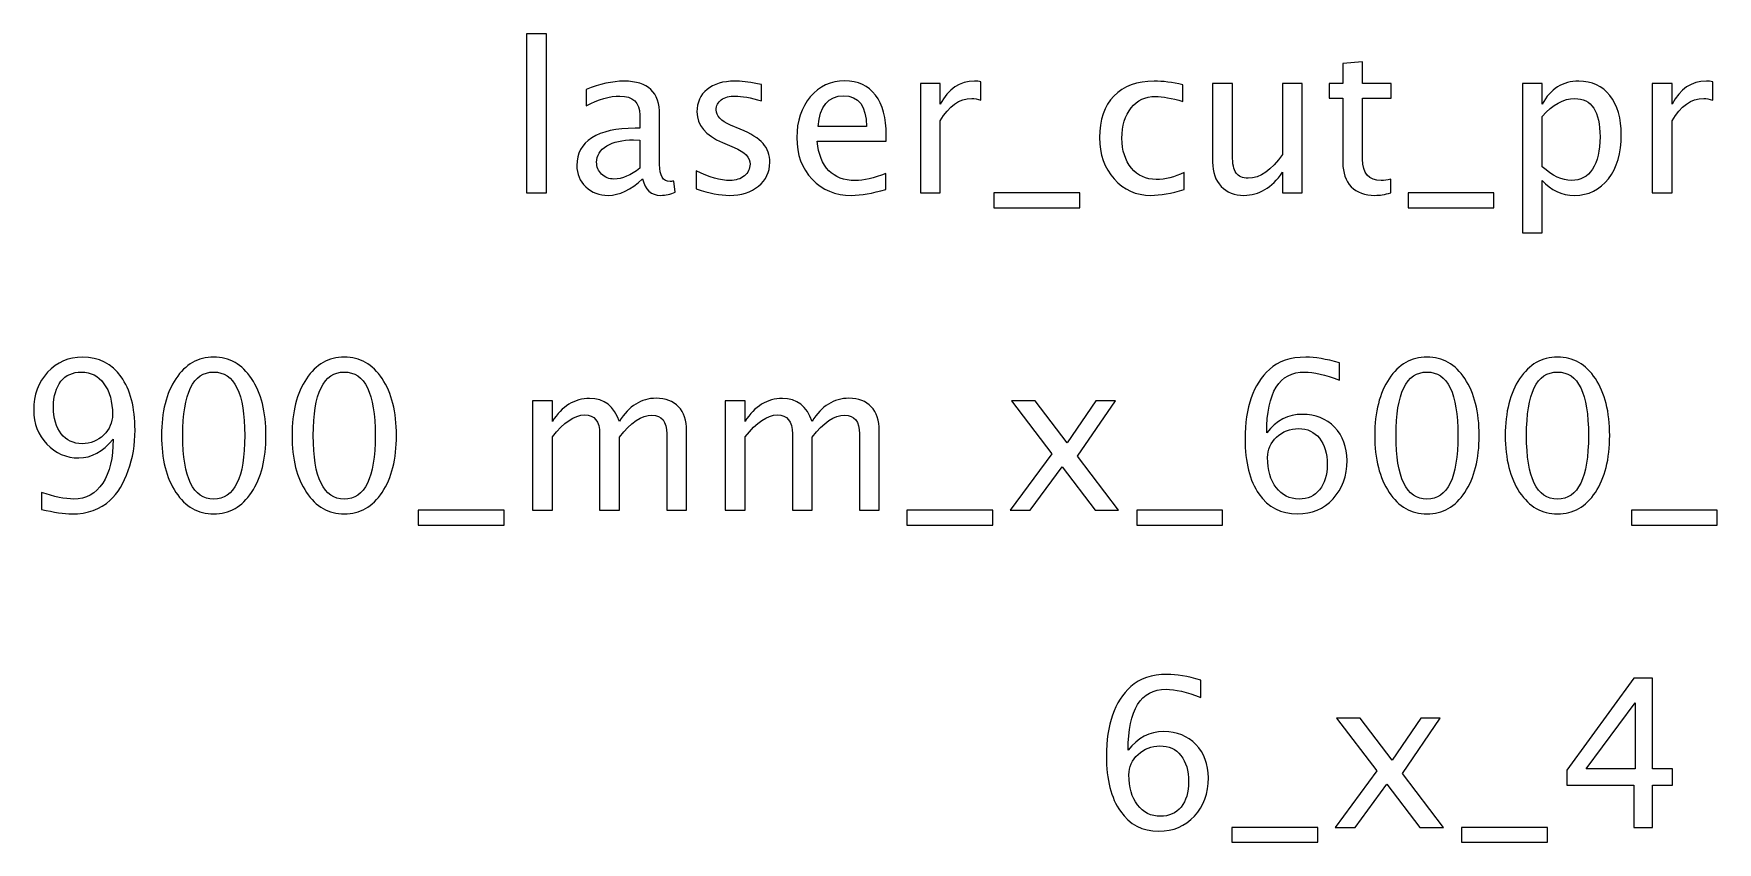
# Model space of a CAD drawing. Header units: centimetres. Extents: x -206 to 200, y -220 to 221.
# Drawn here: x -205.6 to -61.7, y -128.4 to -59.3 of the extents above; entities that cross this region are included whole.
import ezdxf

# ---------------------------------------------------------------- set-up
doc = ezdxf.new("R2010")
doc.units = ezdxf.units.CM
doc.header["$MEASUREMENT"] = 0
doc.layers.add('Layer 1', color=7, linetype='Continuous')

msp = doc.modelspace()

# ---------------------------------------------------------------- linework, layer by layer
at = {"layer": 'Layer 1'}
for points, knots in [([(-163.42629, -72.87561), (-163.42629, -72.87561), (-163.42629, -59.27603), (-163.42629, -59.27603), (-163.42629, -59.27603), (-163.42629, -59.27603), (-161.73295, -59.27603), (-161.73295, -59.27603), (-161.73295, -59.27603), (-161.73295, -59.27603), (-161.73295, -72.87561), (-161.73295, -72.87561), (-161.73295, -72.87561), (-161.73295, -72.87561), (-163.42629, -72.87561), (-163.42629, -72.87561)], [0, 0, 0, 0, 0.2, 0.2, 0.2, 0.2, 0.4, 0.4, 0.4, 0.4, 0.6, 0.6, 0.6, 0.6, 1, 1, 1, 1]), ([(-89.56932, -72.87267), (-90.09261, -73.01672), (-90.54828, -73.08728), (-90.93339, -73.08728), (-90.93339, -73.08728), (-91.7977, -73.08728), (-92.47092, -72.84033), (-92.95305, -72.34644), (-92.95305, -72.34644), (-93.43812, -71.85255), (-93.67918, -71.16758), (-93.67918, -70.28857), (-93.67918, -70.28857), (-93.67918, -70.28857), (-93.67918, -64.797), (-93.67918, -64.797), (-93.67918, -64.797), (-93.67918, -64.797), (-94.84923, -64.797), (-94.84923, -64.797), (-94.84923, -64.797), (-94.84923, -64.797), (-94.84923, -63.527), (-94.84923, -63.527), (-94.84923, -63.527), (-94.84923, -63.527), (-93.67918, -63.527), (-93.67918, -63.527), (-93.67918, -63.527), (-93.67918, -63.527), (-93.67918, -61.8366), (-93.67918, -61.8366), (-93.67918, -61.8366), (-93.67918, -61.8366), (-91.98585, -61.67492), (-91.98585, -61.67492), (-91.98585, -61.67492), (-91.98585, -61.67492), (-91.98585, -63.527), (-91.98585, -63.527), (-91.98585, -63.527), (-91.98585, -63.527), (-89.53404, -63.527), (-89.53404, -63.527), (-89.53404, -63.527), (-89.53404, -63.527), (-89.53404, -64.797), (-89.53404, -64.797), (-89.53404, -64.797), (-89.53404, -64.797), (-91.98585, -64.797), (-91.98585, -64.797), (-91.98585, -64.797), (-91.98585, -64.797), (-91.98585, -69.98283), (-91.98585, -69.98283), (-91.98585, -69.98283), (-91.98585, -71.2058), (-91.45374, -71.81728), (-90.39247, -71.81728), (-90.39247, -71.81728), (-90.1661, -71.81728), (-89.8927, -71.77906), (-89.56932, -71.70556), (-89.56932, -71.70556), (-89.56932, -71.70556), (-89.56932, -72.87267), (-89.56932, -72.87267)], [0, 0, 0, 0, 0.055555556, 0.055555556, 0.055555556, 0.055555556, 0.111111111, 0.111111111, 0.111111111, 0.111111111, 0.166666667, 0.166666667, 0.166666667, 0.166666667, 0.222222222, 0.222222222, 0.222222222, 0.222222222, 0.277777778, 0.277777778, 0.277777778, 0.277777778, 0.333333333, 0.333333333, 0.333333333, 0.333333333, 0.388888889, 0.388888889, 0.388888889, 0.388888889, 0.444444444, 0.444444444, 0.444444444, 0.444444444, 0.5, 0.5, 0.5, 0.5, 0.555555556, 0.555555556, 0.555555556, 0.555555556, 0.611111111, 0.611111111, 0.611111111, 0.611111111, 0.666666667, 0.666666667, 0.666666667, 0.666666667, 0.722222222, 0.722222222, 0.722222222, 0.722222222, 0.777777778, 0.777777778, 0.777777778, 0.777777778, 0.833333333, 0.833333333, 0.833333333, 0.833333333, 0.888888889, 0.888888889, 0.888888889, 0.888888889, 1, 1, 1, 1]), ([(-153.51029, -71.68498), (-154.52747, -72.61985), (-155.50642, -73.08728), (-156.44717, -73.08728), (-156.44717, -73.08728), (-157.22034, -73.08728), (-157.86416, -72.84621), (-158.37274, -72.36114), (-158.37274, -72.36114), (-158.88427, -71.87607), (-159.14004, -71.26459), (-159.14004, -70.5267), (-159.14004, -70.5267), (-159.14004, -69.50658), (-158.71082, -68.72165), (-157.8524, -68.17485), (-157.8524, -68.17485), (-156.99397, -67.62804), (-155.76219, -67.35464), (-154.15705, -67.35464), (-154.15705, -67.35464), (-154.15705, -67.35464), (-153.76017, -67.35464), (-153.76017, -67.35464), (-153.76017, -67.35464), (-153.76017, -67.35464), (-153.76017, -66.22869), (-153.76017, -66.22869), (-153.76017, -66.22869), (-153.76017, -65.1439), (-154.32462, -64.60297), (-155.45645, -64.60297), (-155.45645, -64.60297), (-156.33251, -64.60297), (-157.29089, -64.87931), (-158.32865, -65.432), (-158.32865, -65.432), (-158.32865, -65.432), (-158.32865, -64.03853), (-158.32865, -64.03853), (-158.32865, -64.03853), (-157.188, -63.56816), (-156.11203, -63.33297), (-155.10367, -63.33297), (-155.10367, -63.33297), (-154.06591, -63.33297), (-153.29862, -63.56816), (-152.80767, -64.04147), (-152.80767, -64.04147), (-152.31379, -64.51478), (-152.06684, -65.24385), (-152.06684, -66.22869), (-152.06684, -66.22869), (-152.06684, -66.22869), (-152.06684, -70.4532), (-152.06684, -70.4532), (-152.06684, -70.4532), (-152.06684, -71.4204), (-151.76992, -71.90547), (-151.17314, -71.90547), (-151.17314, -71.90547), (-151.09964, -71.90547), (-150.99087, -71.89371), (-150.84682, -71.87019), (-150.84682, -71.87019), (-150.84682, -71.87019), (-150.72629, -72.81093), (-150.72629, -72.81093), (-150.72629, -72.81093), (-151.1114, -72.99614), (-151.53473, -73.08728), (-151.99923, -73.08728), (-151.99923, -73.08728), (-152.79004, -73.08728), (-153.29274, -72.61985), (-153.51029, -71.68498)], [0, 0, 0, 0, 0.05, 0.05, 0.05, 0.05, 0.1, 0.1, 0.1, 0.1, 0.15, 0.15, 0.15, 0.15, 0.2, 0.2, 0.2, 0.2, 0.25, 0.25, 0.25, 0.25, 0.3, 0.3, 0.3, 0.3, 0.35, 0.35, 0.35, 0.35, 0.4, 0.4, 0.4, 0.4, 0.45, 0.45, 0.45, 0.45, 0.5, 0.5, 0.5, 0.5, 0.55, 0.55, 0.55, 0.55, 0.6, 0.6, 0.6, 0.6, 0.65, 0.65, 0.65, 0.65, 0.7, 0.7, 0.7, 0.7, 0.75, 0.75, 0.75, 0.75, 0.8, 0.8, 0.8, 0.8, 0.85, 0.85, 0.85, 0.85, 0.9, 0.9, 0.9, 0.9, 1, 1, 1, 1]), ([(-148.92418, -72.54047), (-148.92418, -72.54047), (-148.92418, -70.98825), (-148.92418, -70.98825), (-148.92418, -70.98825), (-147.81587, -71.54093), (-146.85455, -71.81728), (-146.03434, -71.81728), (-146.03434, -71.81728), (-145.54633, -71.81728), (-145.14063, -71.68498), (-144.82019, -71.4204), (-144.82019, -71.4204), (-144.49975, -71.15876), (-144.33806, -70.8295), (-144.33806, -70.43262), (-144.33806, -70.43262), (-144.33806, -69.85348), (-144.78786, -69.37429), (-145.68744, -68.99505), (-145.68744, -68.99505), (-145.68744, -68.99505), (-146.67816, -68.57466), (-146.67816, -68.57466), (-146.67816, -68.57466), (-148.13924, -67.96906), (-148.87126, -67.09299), (-148.87126, -65.95529), (-148.87126, -65.95529), (-148.87126, -65.14096), (-148.58316, -64.50008), (-148.00695, -64.03265), (-148.00695, -64.03265), (-147.43075, -63.56522), (-146.63994, -63.33297), (-145.63746, -63.33297), (-145.63746, -63.33297), (-145.11712, -63.33297), (-144.47036, -63.40353), (-143.70306, -63.54758), (-143.70306, -63.54758), (-143.70306, -63.54758), (-143.35029, -63.61519), (-143.35029, -63.61519), (-143.35029, -63.61519), (-143.35029, -63.61519), (-143.35029, -65.0263), (-143.35029, -65.0263), (-143.35029, -65.0263), (-144.29397, -64.74408), (-145.04656, -64.60297), (-145.60806, -64.60297), (-145.60806, -64.60297), (-146.10195, -64.60297), (-146.49295, -64.71174), (-146.78987, -64.92635), (-146.78987, -64.92635), (-147.08385, -65.14096), (-147.23084, -65.42906), (-147.23084, -65.79066), (-147.23084, -65.79066), (-147.23084, -66.29924), (-146.81927, -66.7314), (-145.99318, -67.08123), (-145.99318, -67.08123), (-145.99318, -67.08123), (-145.17885, -67.42519), (-145.17885, -67.42519), (-145.17885, -67.42519), (-144.25575, -67.81325), (-143.60311, -68.22482), (-143.22093, -68.65698), (-143.22093, -68.65698), (-142.83582, -69.08913), (-142.64473, -69.63005), (-142.64473, -70.27681), (-142.64473, -70.27681), (-142.64473, -71.09702), (-142.96811, -71.77024), (-143.61781, -72.29647), (-143.61781, -72.29647), (-144.26457, -72.82269), (-145.0936, -73.08728), (-146.10195, -73.08728), (-146.10195, -73.08728), (-146.87806, -73.08728), (-147.81587, -72.90501), (-148.92418, -72.54047)], [0, 0, 0, 0, 0.043478261, 0.043478261, 0.043478261, 0.043478261, 0.086956522, 0.086956522, 0.086956522, 0.086956522, 0.130434783, 0.130434783, 0.130434783, 0.130434783, 0.173913043, 0.173913043, 0.173913043, 0.173913043, 0.217391304, 0.217391304, 0.217391304, 0.217391304, 0.260869565, 0.260869565, 0.260869565, 0.260869565, 0.304347826, 0.304347826, 0.304347826, 0.304347826, 0.347826087, 0.347826087, 0.347826087, 0.347826087, 0.391304348, 0.391304348, 0.391304348, 0.391304348, 0.434782609, 0.434782609, 0.434782609, 0.434782609, 0.47826087, 0.47826087, 0.47826087, 0.47826087, 0.52173913, 0.52173913, 0.52173913, 0.52173913, 0.565217391, 0.565217391, 0.565217391, 0.565217391, 0.608695652, 0.608695652, 0.608695652, 0.608695652, 0.652173913, 0.652173913, 0.652173913, 0.652173913, 0.695652174, 0.695652174, 0.695652174, 0.695652174, 0.739130435, 0.739130435, 0.739130435, 0.739130435, 0.782608696, 0.782608696, 0.782608696, 0.782608696, 0.826086957, 0.826086957, 0.826086957, 0.826086957, 0.869565217, 0.869565217, 0.869565217, 0.869565217, 0.913043478, 0.913043478, 0.913043478, 0.913043478, 1, 1, 1, 1]), ([(-132.73462, -72.57575), (-133.87233, -72.91677), (-134.84541, -73.08728), (-135.65679, -73.08728), (-135.65679, -73.08728), (-137.04145, -73.08728), (-138.1674, -72.62867), (-139.03464, -71.71438), (-139.03464, -71.71438), (-139.90189, -70.8001), (-140.33698, -69.61536), (-140.33698, -68.15721), (-140.33698, -68.15721), (-140.33698, -66.74316), (-139.9548, -65.58193), (-139.18751, -64.67353), (-139.18751, -64.67353), (-138.42022, -63.76806), (-137.43832, -63.31533), (-136.24182, -63.31533), (-136.24182, -63.31533), (-135.10999, -63.31533), (-134.23392, -63.71809), (-133.61656, -64.5236), (-133.61656, -64.5236), (-132.9992, -65.32911), (-132.69052, -66.46975), (-132.69052, -67.94848), (-132.69052, -67.94848), (-132.69052, -67.94848), (-132.69934, -68.46589), (-132.69934, -68.46589), (-132.69934, -68.46589), (-132.69934, -68.46589), (-138.60837, -68.46589), (-138.60837, -68.46589), (-138.60837, -68.46589), (-138.36142, -70.70015), (-137.27075, -71.81728), (-135.33929, -71.81728), (-135.33929, -71.81728), (-134.6308, -71.81728), (-133.76355, -71.61737), (-132.73462, -71.21755), (-132.73462, -71.21755), (-132.73462, -71.21755), (-132.73462, -72.57575), (-132.73462, -72.57575)], [0, 0, 0, 0, 0.076923077, 0.076923077, 0.076923077, 0.076923077, 0.153846154, 0.153846154, 0.153846154, 0.153846154, 0.230769231, 0.230769231, 0.230769231, 0.230769231, 0.307692308, 0.307692308, 0.307692308, 0.307692308, 0.384615385, 0.384615385, 0.384615385, 0.384615385, 0.461538462, 0.461538462, 0.461538462, 0.461538462, 0.538461538, 0.538461538, 0.538461538, 0.538461538, 0.615384615, 0.615384615, 0.615384615, 0.615384615, 0.692307692, 0.692307692, 0.692307692, 0.692307692, 0.769230769, 0.769230769, 0.769230769, 0.769230769, 0.846153846, 0.846153846, 0.846153846, 0.846153846, 1, 1, 1, 1]), ([(-138.52017, -67.19589), (-138.52017, -67.19589), (-134.39267, -67.19589), (-134.39267, -67.19589), (-134.39267, -67.19589), (-134.39267, -65.45552), (-135.04237, -64.58533), (-136.33883, -64.58533), (-136.33883, -64.58533), (-137.64411, -64.58533), (-138.37024, -65.45552), (-138.52017, -67.19589)], [0, 0, 0, 0, 0.25, 0.25, 0.25, 0.25, 0.5, 0.5, 0.5, 0.5, 1, 1, 1, 1]), ([(-129.76835, -72.87561), (-129.76835, -72.87561), (-129.76835, -63.527), (-129.76835, -63.527), (-129.76835, -63.527), (-129.76835, -63.527), (-128.07501, -63.527), (-128.07501, -63.527), (-128.07501, -63.527), (-128.07501, -63.527), (-128.07501, -65.29383), (-128.07501, -65.29383), (-128.07501, -65.29383), (-127.4018, -63.98561), (-126.42578, -63.33297), (-125.14402, -63.33297), (-125.14402, -63.33297), (-124.97057, -63.33297), (-124.7883, -63.34767), (-124.60015, -63.37707), (-124.60015, -63.37707), (-124.60015, -63.37707), (-124.60015, -64.96163), (-124.60015, -64.96163), (-124.60015, -64.96163), (-124.89413, -64.86461), (-125.15284, -64.81464), (-125.37626, -64.81464), (-125.37626, -64.81464), (-126.45224, -64.81464), (-127.35182, -65.44964), (-128.07501, -66.72258), (-128.07501, -66.72258), (-128.07501, -66.72258), (-128.07501, -72.87561), (-128.07501, -72.87561), (-128.07501, -72.87561), (-128.07501, -72.87561), (-129.76835, -72.87561), (-129.76835, -72.87561)], [0, 0, 0, 0, 0.090909091, 0.090909091, 0.090909091, 0.090909091, 0.181818182, 0.181818182, 0.181818182, 0.181818182, 0.272727273, 0.272727273, 0.272727273, 0.272727273, 0.363636364, 0.363636364, 0.363636364, 0.363636364, 0.454545455, 0.454545455, 0.454545455, 0.454545455, 0.545454545, 0.545454545, 0.545454545, 0.545454545, 0.636363636, 0.636363636, 0.636363636, 0.636363636, 0.727272727, 0.727272727, 0.727272727, 0.727272727, 0.818181818, 0.818181818, 0.818181818, 0.818181818, 1, 1, 1, 1]), ([(-107.24055, -72.59339), (-108.3371, -72.92265), (-109.28372, -73.08728), (-110.08041, -73.08728), (-110.08041, -73.08728), (-111.34453, -73.08728), (-112.3911, -72.61985), (-113.22307, -71.68792), (-113.22307, -71.68792), (-114.05504, -70.75306), (-114.47249, -69.5742), (-114.47249, -68.15427), (-114.47249, -68.15427), (-114.47249, -66.63732), (-114.06092, -65.45258), (-113.23777, -64.60591), (-113.23777, -64.60591), (-112.41462, -63.7563), (-111.26515, -63.33297), (-109.78936, -63.33297), (-109.78936, -63.33297), (-109.06323, -63.33297), (-108.24596, -63.43292), (-107.34638, -63.63283), (-107.34638, -63.63283), (-107.34638, -63.63283), (-107.34638, -65.06158), (-107.34638, -65.06158), (-107.34638, -65.06158), (-108.30182, -64.77936), (-109.08087, -64.63825), (-109.68059, -64.63825), (-109.68059, -64.63825), (-110.55078, -64.63825), (-111.24751, -64.96457), (-111.76786, -65.61427), (-111.76786, -65.61427), (-112.28821, -66.26397), (-112.54985, -67.13121), (-112.54985, -68.21306), (-112.54985, -68.21306), (-112.54985, -69.26258), (-112.27939, -70.10924), (-111.7414, -70.75894), (-111.7414, -70.75894), (-111.20342, -71.4057), (-110.5008, -71.72908), (-109.62767, -71.72908), (-109.62767, -71.72908), (-108.8545, -71.72908), (-108.06075, -71.52917), (-107.24055, -71.12936), (-107.24055, -71.12936), (-107.24055, -71.12936), (-107.24055, -72.59339), (-107.24055, -72.59339)], [0, 0, 0, 0, 0.066666667, 0.066666667, 0.066666667, 0.066666667, 0.133333333, 0.133333333, 0.133333333, 0.133333333, 0.2, 0.2, 0.2, 0.2, 0.266666667, 0.266666667, 0.266666667, 0.266666667, 0.333333333, 0.333333333, 0.333333333, 0.333333333, 0.4, 0.4, 0.4, 0.4, 0.466666667, 0.466666667, 0.466666667, 0.466666667, 0.533333333, 0.533333333, 0.533333333, 0.533333333, 0.6, 0.6, 0.6, 0.6, 0.666666667, 0.666666667, 0.666666667, 0.666666667, 0.733333333, 0.733333333, 0.733333333, 0.733333333, 0.8, 0.8, 0.8, 0.8, 0.866666667, 0.866666667, 0.866666667, 0.866666667, 1, 1, 1, 1]), ([(-98.8415, -72.87561), (-98.8415, -72.87561), (-98.8415, -71.1176), (-98.8415, -71.1176), (-98.8415, -71.1176), (-99.74402, -72.4317), (-100.84057, -73.08728), (-102.12821, -73.08728), (-102.12821, -73.08728), (-102.94548, -73.08728), (-103.59518, -72.83151), (-104.07731, -72.31705), (-104.07731, -72.31705), (-104.56238, -71.80258), (-104.80344, -71.11172), (-104.80344, -70.2386), (-104.80344, -70.2386), (-104.80344, -70.2386), (-104.80344, -63.527), (-104.80344, -63.527), (-104.80344, -63.527), (-104.80344, -63.527), (-103.11011, -63.527), (-103.11011, -63.527), (-103.11011, -63.527), (-103.11011, -63.527), (-103.11011, -69.68591), (-103.11011, -69.68591), (-103.11011, -69.68591), (-103.11011, -70.38853), (-103.00721, -70.88536), (-102.80437, -71.17934), (-102.80437, -71.17934), (-102.59858, -71.47626), (-102.25756, -71.62325), (-101.77837, -71.62325), (-101.77837, -71.62325), (-100.74356, -71.62325), (-99.76166, -70.94415), (-98.8415, -69.58302), (-98.8415, -69.58302), (-98.8415, -69.58302), (-98.8415, -63.527), (-98.8415, -63.527), (-98.8415, -63.527), (-98.8415, -63.527), (-97.14816, -63.527), (-97.14816, -63.527), (-97.14816, -63.527), (-97.14816, -63.527), (-97.14816, -72.87561), (-97.14816, -72.87561), (-97.14816, -72.87561), (-97.14816, -72.87561), (-98.8415, -72.87561), (-98.8415, -72.87561)], [0, 0, 0, 0, 0.066666667, 0.066666667, 0.066666667, 0.066666667, 0.133333333, 0.133333333, 0.133333333, 0.133333333, 0.2, 0.2, 0.2, 0.2, 0.266666667, 0.266666667, 0.266666667, 0.266666667, 0.333333333, 0.333333333, 0.333333333, 0.333333333, 0.4, 0.4, 0.4, 0.4, 0.466666667, 0.466666667, 0.466666667, 0.466666667, 0.533333333, 0.533333333, 0.533333333, 0.533333333, 0.6, 0.6, 0.6, 0.6, 0.666666667, 0.666666667, 0.666666667, 0.666666667, 0.733333333, 0.733333333, 0.733333333, 0.733333333, 0.8, 0.8, 0.8, 0.8, 0.866666667, 0.866666667, 0.866666667, 0.866666667, 1, 1, 1, 1]), ([(-78.33336, -76.27992), (-78.33336, -76.27992), (-78.33336, -63.527), (-78.33336, -63.527), (-78.33336, -63.527), (-78.33336, -63.527), (-76.64002, -63.527), (-76.64002, -63.527), (-76.64002, -63.527), (-76.64002, -63.527), (-76.64002, -65.29383), (-76.64002, -65.29383), (-76.64002, -65.29383), (-75.94623, -63.98561), (-74.90259, -63.33297), (-73.51206, -63.33297), (-73.51206, -63.33297), (-72.38611, -63.33297), (-71.50123, -63.74161), (-70.85447, -64.56181), (-70.85447, -64.56181), (-70.20771, -65.38202), (-69.88433, -66.50209), (-69.88433, -67.92202), (-69.88433, -67.92202), (-69.88433, -69.46836), (-70.25181, -70.71779), (-70.98382, -71.66441), (-70.98382, -71.66441), (-71.71583, -72.61397), (-72.68009, -73.08728), (-73.87366, -73.08728), (-73.87366, -73.08728), (-74.98197, -73.08728), (-75.90507, -72.66394), (-76.64002, -71.81434), (-76.64002, -71.81434), (-76.64002, -71.81434), (-76.64002, -76.27992), (-76.64002, -76.27992), (-76.64002, -76.27992), (-76.64002, -76.27992), (-78.33336, -76.27992), (-78.33336, -76.27992)], [0, 0, 0, 0, 0.083333333, 0.083333333, 0.083333333, 0.083333333, 0.166666667, 0.166666667, 0.166666667, 0.166666667, 0.25, 0.25, 0.25, 0.25, 0.333333333, 0.333333333, 0.333333333, 0.333333333, 0.416666667, 0.416666667, 0.416666667, 0.416666667, 0.5, 0.5, 0.5, 0.5, 0.583333333, 0.583333333, 0.583333333, 0.583333333, 0.666666667, 0.666666667, 0.666666667, 0.666666667, 0.75, 0.75, 0.75, 0.75, 0.833333333, 0.833333333, 0.833333333, 0.833333333, 1, 1, 1, 1]), ([(-67.23262, -72.87561), (-67.23262, -72.87561), (-67.23262, -63.527), (-67.23262, -63.527), (-67.23262, -63.527), (-67.23262, -63.527), (-65.53928, -63.527), (-65.53928, -63.527), (-65.53928, -63.527), (-65.53928, -63.527), (-65.53928, -65.29383), (-65.53928, -65.29383), (-65.53928, -65.29383), (-64.86607, -63.98561), (-63.89005, -63.33297), (-62.60829, -63.33297), (-62.60829, -63.33297), (-62.43484, -63.33297), (-62.25257, -63.34767), (-62.06442, -63.37707), (-62.06442, -63.37707), (-62.06442, -63.37707), (-62.06442, -64.96163), (-62.06442, -64.96163), (-62.06442, -64.96163), (-62.3584, -64.86461), (-62.61711, -64.81464), (-62.84053, -64.81464), (-62.84053, -64.81464), (-63.91651, -64.81464), (-64.81609, -65.44964), (-65.53928, -66.72258), (-65.53928, -66.72258), (-65.53928, -66.72258), (-65.53928, -72.87561), (-65.53928, -72.87561), (-65.53928, -72.87561), (-65.53928, -72.87561), (-67.23262, -72.87561), (-67.23262, -72.87561)], [0, 0, 0, 0, 0.090909091, 0.090909091, 0.090909091, 0.090909091, 0.181818182, 0.181818182, 0.181818182, 0.181818182, 0.272727273, 0.272727273, 0.272727273, 0.272727273, 0.363636364, 0.363636364, 0.363636364, 0.363636364, 0.454545455, 0.454545455, 0.454545455, 0.454545455, 0.545454545, 0.545454545, 0.545454545, 0.545454545, 0.636363636, 0.636363636, 0.636363636, 0.636363636, 0.727272727, 0.727272727, 0.727272727, 0.727272727, 0.818181818, 0.818181818, 0.818181818, 0.818181818, 1, 1, 1, 1]), ([(-76.64002, -70.64723), (-75.7669, -71.42628), (-74.93493, -71.81728), (-74.14412, -71.81728), (-74.14412, -71.81728), (-73.36507, -71.81728), (-72.76241, -71.49096), (-72.33907, -70.84126), (-72.33907, -70.84126), (-71.9128, -70.19156), (-71.70113, -69.27728), (-71.70113, -68.09547), (-71.70113, -68.09547), (-71.70113, -65.90825), (-72.42433, -64.81464), (-73.87072, -64.81464), (-73.87072, -64.81464), (-74.81734, -64.81464), (-75.74044, -65.32617), (-76.64002, -66.35216), (-76.64002, -66.35216), (-76.64002, -66.35216), (-76.64002, -70.64723), (-76.64002, -70.64723)], [0, 0, 0, 0, 0.142857143, 0.142857143, 0.142857143, 0.142857143, 0.285714286, 0.285714286, 0.285714286, 0.285714286, 0.428571429, 0.428571429, 0.428571429, 0.428571429, 0.571428571, 0.571428571, 0.571428571, 0.571428571, 0.714285714, 0.714285714, 0.714285714, 0.714285714, 1, 1, 1, 1]), ([(-153.76017, -70.76188), (-153.76017, -70.76188), (-153.76017, -68.36005), (-153.76017, -68.36005), (-153.76017, -68.36005), (-153.76017, -68.36005), (-154.30404, -68.34242), (-154.30404, -68.34242), (-154.30404, -68.34242), (-155.24478, -68.34242), (-156.00325, -68.51586), (-156.5824, -68.86276), (-156.5824, -68.86276), (-157.1586, -69.2126), (-157.4467, -69.67415), (-157.4467, -70.25036), (-157.4467, -70.25036), (-157.4467, -70.65311), (-157.30265, -70.99413), (-157.01749, -71.27341), (-157.01749, -71.27341), (-156.72939, -71.55269), (-156.37955, -71.6938), (-155.96504, -71.6938), (-155.96504, -71.6938), (-155.25948, -71.6938), (-154.52453, -71.38218), (-153.76017, -70.76188)], [0, 0, 0, 0, 0.125, 0.125, 0.125, 0.125, 0.25, 0.25, 0.25, 0.25, 0.375, 0.375, 0.375, 0.375, 0.5, 0.5, 0.5, 0.5, 0.625, 0.625, 0.625, 0.625, 0.75, 0.75, 0.75, 0.75, 1, 1, 1, 1]), ([(-123.5036, -74.14561), (-123.5036, -74.14561), (-123.5036, -72.87561), (-123.5036, -72.87561), (-123.5036, -72.87561), (-123.5036, -72.87561), (-116.16582, -72.87561), (-116.16582, -72.87561), (-116.16582, -72.87561), (-116.16582, -72.87561), (-116.16582, -74.14561), (-116.16582, -74.14561), (-116.16582, -74.14561), (-116.16582, -74.14561), (-123.5036, -74.14561), (-123.5036, -74.14561)], [0, 0, 0, 0, 0.2, 0.2, 0.2, 0.2, 0.4, 0.4, 0.4, 0.4, 0.6, 0.6, 0.6, 0.6, 1, 1, 1, 1]), ([(-88.1053, -74.14561), (-88.1053, -74.14561), (-88.1053, -72.87561), (-88.1053, -72.87561), (-88.1053, -72.87561), (-88.1053, -72.87561), (-80.76752, -72.87561), (-80.76752, -72.87561), (-80.76752, -72.87561), (-80.76752, -72.87561), (-80.76752, -74.14561), (-80.76752, -74.14561), (-80.76752, -74.14561), (-80.76752, -74.14561), (-88.1053, -74.14561), (-88.1053, -74.14561)], [0, 0, 0, 0, 0.2, 0.2, 0.2, 0.2, 0.4, 0.4, 0.4, 0.4, 0.6, 0.6, 0.6, 0.6, 1, 1, 1, 1]), ([(-204.88061, -99.91014), (-204.88061, -99.91014), (-204.88061, -98.46376), (-204.88061, -98.46376), (-204.88061, -98.46376), (-203.80169, -98.84005), (-202.88447, -99.0282), (-202.126, -99.0282), (-202.126, -99.0282), (-201.07061, -99.0282), (-200.24452, -98.57841), (-199.65068, -97.67882), (-199.65068, -97.67882), (-199.05683, -96.77924), (-198.75991, -95.52688), (-198.75991, -93.92468), (-198.75991, -93.92468), (-199.62128, -94.98595), (-200.60024, -95.51806), (-201.69973, -95.51806), (-201.69973, -95.51806), (-202.77276, -95.51806), (-203.6841, -95.12413), (-204.43081, -94.33332), (-204.43081, -94.33332), (-205.17753, -93.54251), (-205.55088, -92.58119), (-205.55088, -91.44348), (-205.55088, -91.44348), (-205.55088, -90.1382), (-205.15401, -89.05635), (-204.35732, -88.19792), (-204.35732, -88.19792), (-203.56357, -87.3395), (-202.56403, -86.91028), (-201.35871, -86.91028), (-201.35871, -86.91028), (-199.97406, -86.91028), (-198.88338, -87.46591), (-198.08669, -88.57716), (-198.08669, -88.57716), (-197.29, -89.68841), (-196.89019, -91.20829), (-196.89019, -93.13975), (-196.89019, -93.13975), (-196.89019, -94.36859), (-197.08128, -95.52394), (-197.46639, -96.60579), (-197.46639, -96.60579), (-197.85151, -97.69058), (-198.36598, -98.53137), (-199.01568, -99.13403), (-199.01568, -99.13403), (-199.8447, -99.91014), (-200.93831, -100.2982), (-202.29063, -100.2982), (-202.29063, -100.2982), (-202.95797, -100.2982), (-203.81933, -100.16885), (-204.88061, -99.91014)], [0, 0, 0, 0, 0.0625, 0.0625, 0.0625, 0.0625, 0.125, 0.125, 0.125, 0.125, 0.1875, 0.1875, 0.1875, 0.1875, 0.25, 0.25, 0.25, 0.25, 0.3125, 0.3125, 0.3125, 0.3125, 0.375, 0.375, 0.375, 0.375, 0.4375, 0.4375, 0.4375, 0.4375, 0.5, 0.5, 0.5, 0.5, 0.5625, 0.5625, 0.5625, 0.5625, 0.625, 0.625, 0.625, 0.625, 0.6875, 0.6875, 0.6875, 0.6875, 0.75, 0.75, 0.75, 0.75, 0.8125, 0.8125, 0.8125, 0.8125, 0.875, 0.875, 0.875, 0.875, 1, 1, 1, 1]), ([(-190.16389, -100.2982), (-191.50151, -100.2982), (-192.58042, -99.68378), (-193.39769, -98.45788), (-193.39769, -98.45788), (-194.2179, -97.23197), (-194.62653, -95.61507), (-194.62653, -93.60424), (-194.62653, -93.60424), (-194.62653, -91.59341), (-194.2179, -89.97651), (-193.39769, -88.75061), (-193.39769, -88.75061), (-192.58042, -87.5247), (-191.50151, -86.91028), (-190.16389, -86.91028), (-190.16389, -86.91028), (-188.8204, -86.91028), (-187.74148, -87.52176), (-186.92421, -88.74473), (-186.92421, -88.74473), (-186.10989, -89.96769), (-185.70125, -91.58753), (-185.70125, -93.60424), (-185.70125, -93.60424), (-185.70125, -95.61507), (-186.10989, -97.23197), (-186.92421, -98.45788), (-186.92421, -98.45788), (-187.74148, -99.68378), (-188.8204, -100.2982), (-190.16389, -100.2982)], [0, 0, 0, 0, 0.111111111, 0.111111111, 0.111111111, 0.111111111, 0.222222222, 0.222222222, 0.222222222, 0.222222222, 0.333333333, 0.333333333, 0.333333333, 0.333333333, 0.444444444, 0.444444444, 0.444444444, 0.444444444, 0.555555556, 0.555555556, 0.555555556, 0.555555556, 0.666666667, 0.666666667, 0.666666667, 0.666666667, 0.777777778, 0.777777778, 0.777777778, 0.777777778, 1, 1, 1, 1]), ([(-179.01023, -100.2982), (-180.34785, -100.2982), (-181.42676, -99.68378), (-182.24403, -98.45788), (-182.24403, -98.45788), (-183.06424, -97.23197), (-183.47287, -95.61507), (-183.47287, -93.60424), (-183.47287, -93.60424), (-183.47287, -91.59341), (-183.06424, -89.97651), (-182.24403, -88.75061), (-182.24403, -88.75061), (-181.42676, -87.5247), (-180.34785, -86.91028), (-179.01023, -86.91028), (-179.01023, -86.91028), (-177.66674, -86.91028), (-176.58782, -87.52176), (-175.77055, -88.74473), (-175.77055, -88.74473), (-174.95623, -89.96769), (-174.54759, -91.58753), (-174.54759, -93.60424), (-174.54759, -93.60424), (-174.54759, -95.61507), (-174.95623, -97.23197), (-175.77055, -98.45788), (-175.77055, -98.45788), (-176.58782, -99.68378), (-177.66674, -100.2982), (-179.01023, -100.2982)], [0, 0, 0, 0, 0.111111111, 0.111111111, 0.111111111, 0.111111111, 0.222222222, 0.222222222, 0.222222222, 0.222222222, 0.333333333, 0.333333333, 0.333333333, 0.333333333, 0.444444444, 0.444444444, 0.444444444, 0.444444444, 0.555555556, 0.555555556, 0.555555556, 0.555555556, 0.666666667, 0.666666667, 0.666666667, 0.666666667, 0.777777778, 0.777777778, 0.777777778, 0.777777778, 1, 1, 1, 1]), ([(-100.18205, -93.372), (-99.37066, -92.32248), (-98.35055, -91.79626), (-97.1217, -91.79626), (-97.1217, -91.79626), (-96.00751, -91.79626), (-95.09617, -92.16373), (-94.38474, -92.90163), (-94.38474, -92.90163), (-93.67624, -93.63952), (-93.32052, -94.58614), (-93.32052, -95.74149), (-93.32052, -95.74149), (-93.32052, -97.06734), (-93.7174, -98.15801), (-94.51409, -99.0135), (-94.51409, -99.0135), (-95.31078, -99.86899), (-96.32207, -100.2982), (-97.55386, -100.2982), (-97.55386, -100.2982), (-98.95321, -100.2982), (-100.0527, -99.73082), (-100.84351, -98.59899), (-100.84351, -98.59899), (-101.63726, -97.46422), (-102.03413, -95.89436), (-102.03413, -93.89234), (-102.03413, -93.89234), (-102.03413, -91.19359), (-101.34034, -89.2151), (-99.95569, -87.95098), (-99.95569, -87.95098), (-99.20309, -87.25718), (-98.1624, -86.91028), (-96.83654, -86.91028), (-96.83654, -86.91028), (-96.06631, -86.91028), (-95.11087, -87.06903), (-93.97316, -87.38653), (-93.97316, -87.38653), (-93.97316, -87.38653), (-93.97316, -88.8682), (-93.97316, -88.8682), (-93.97316, -88.8682), (-95.17555, -88.40959), (-96.16332, -88.18028), (-96.93944, -88.18028), (-96.93944, -88.18028), (-99.1002, -88.18028), (-100.18205, -89.91183), (-100.18205, -93.372)], [0, 0, 0, 0, 0.071428571, 0.071428571, 0.071428571, 0.071428571, 0.142857143, 0.142857143, 0.142857143, 0.142857143, 0.214285714, 0.214285714, 0.214285714, 0.214285714, 0.285714286, 0.285714286, 0.285714286, 0.285714286, 0.357142857, 0.357142857, 0.357142857, 0.357142857, 0.428571429, 0.428571429, 0.428571429, 0.428571429, 0.5, 0.5, 0.5, 0.5, 0.571428571, 0.571428571, 0.571428571, 0.571428571, 0.642857143, 0.642857143, 0.642857143, 0.642857143, 0.714285714, 0.714285714, 0.714285714, 0.714285714, 0.785714286, 0.785714286, 0.785714286, 0.785714286, 0.857142857, 0.857142857, 0.857142857, 0.857142857, 1, 1, 1, 1]), ([(-86.48839, -100.2982), (-87.82601, -100.2982), (-88.90492, -99.68378), (-89.72219, -98.45788), (-89.72219, -98.45788), (-90.5424, -97.23197), (-90.95103, -95.61507), (-90.95103, -93.60424), (-90.95103, -93.60424), (-90.95103, -91.59341), (-90.5424, -89.97651), (-89.72219, -88.75061), (-89.72219, -88.75061), (-88.90492, -87.5247), (-87.82601, -86.91028), (-86.48839, -86.91028), (-86.48839, -86.91028), (-85.1449, -86.91028), (-84.06598, -87.52176), (-83.24871, -88.74473), (-83.24871, -88.74473), (-82.43439, -89.96769), (-82.02575, -91.58753), (-82.02575, -93.60424), (-82.02575, -93.60424), (-82.02575, -95.61507), (-82.43439, -97.23197), (-83.24871, -98.45788), (-83.24871, -98.45788), (-84.06598, -99.68378), (-85.1449, -100.2982), (-86.48839, -100.2982)], [0, 0, 0, 0, 0.111111111, 0.111111111, 0.111111111, 0.111111111, 0.222222222, 0.222222222, 0.222222222, 0.222222222, 0.333333333, 0.333333333, 0.333333333, 0.333333333, 0.444444444, 0.444444444, 0.444444444, 0.444444444, 0.555555556, 0.555555556, 0.555555556, 0.555555556, 0.666666667, 0.666666667, 0.666666667, 0.666666667, 0.777777778, 0.777777778, 0.777777778, 0.777777778, 1, 1, 1, 1]), ([(-75.33473, -100.2982), (-76.67235, -100.2982), (-77.75126, -99.68378), (-78.56853, -98.45788), (-78.56853, -98.45788), (-79.38874, -97.23197), (-79.79737, -95.61507), (-79.79737, -93.60424), (-79.79737, -93.60424), (-79.79737, -91.59341), (-79.38874, -89.97651), (-78.56853, -88.75061), (-78.56853, -88.75061), (-77.75126, -87.5247), (-76.67235, -86.91028), (-75.33473, -86.91028), (-75.33473, -86.91028), (-73.99124, -86.91028), (-72.91232, -87.52176), (-72.09505, -88.74473), (-72.09505, -88.74473), (-71.28073, -89.96769), (-70.87209, -91.58753), (-70.87209, -93.60424), (-70.87209, -93.60424), (-70.87209, -95.61507), (-71.28073, -97.23197), (-72.09505, -98.45788), (-72.09505, -98.45788), (-72.91232, -99.68378), (-73.99124, -100.2982), (-75.33473, -100.2982)], [0, 0, 0, 0, 0.111111111, 0.111111111, 0.111111111, 0.111111111, 0.222222222, 0.222222222, 0.222222222, 0.222222222, 0.333333333, 0.333333333, 0.333333333, 0.333333333, 0.444444444, 0.444444444, 0.444444444, 0.444444444, 0.555555556, 0.555555556, 0.555555556, 0.555555556, 0.666666667, 0.666666667, 0.666666667, 0.666666667, 0.777777778, 0.777777778, 0.777777778, 0.777777778, 1, 1, 1, 1]), ([(-203.85755, -91.15538), (-203.85755, -92.12551), (-203.63706, -92.89281), (-203.19609, -93.45725), (-203.19609, -93.45725), (-202.75512, -94.01876), (-202.16128, -94.30098), (-201.41162, -94.30098), (-201.41162, -94.30098), (-200.69137, -94.30098), (-200.07695, -94.05697), (-199.5713, -93.56896), (-199.5713, -93.56896), (-199.06565, -93.08095), (-198.81283, -92.49005), (-198.81283, -91.80213), (-198.81283, -91.80213), (-198.81283, -90.7144), (-199.05683, -89.83834), (-199.54778, -89.17688), (-199.54778, -89.17688), (-200.03579, -88.51248), (-200.67667, -88.18028), (-201.47336, -88.18028), (-201.47336, -88.18028), (-202.21713, -88.18028), (-202.79922, -88.44487), (-203.22255, -88.97403), (-203.22255, -88.97403), (-203.64588, -89.5032), (-203.85755, -90.22933), (-203.85755, -91.15538)], [0, 0, 0, 0, 0.111111111, 0.111111111, 0.111111111, 0.111111111, 0.222222222, 0.222222222, 0.222222222, 0.222222222, 0.333333333, 0.333333333, 0.333333333, 0.333333333, 0.444444444, 0.444444444, 0.444444444, 0.444444444, 0.555555556, 0.555555556, 0.555555556, 0.555555556, 0.666666667, 0.666666667, 0.666666667, 0.666666667, 0.777777778, 0.777777778, 0.777777778, 0.777777778, 1, 1, 1, 1]), ([(-190.16683, -99.0282), (-188.4, -99.0282), (-187.51806, -97.22021), (-187.51806, -93.60424), (-187.51806, -93.60424), (-187.51806, -89.98827), (-188.4, -88.18028), (-190.16683, -88.18028), (-190.16683, -88.18028), (-191.92778, -88.18028), (-192.80972, -89.98827), (-192.80972, -93.60424), (-192.80972, -93.60424), (-192.80972, -97.22021), (-191.92778, -99.0282), (-190.16683, -99.0282)], [0, 0, 0, 0, 0.2, 0.2, 0.2, 0.2, 0.4, 0.4, 0.4, 0.4, 0.6, 0.6, 0.6, 0.6, 1, 1, 1, 1]), ([(-179.01317, -99.0282), (-177.24634, -99.0282), (-176.3644, -97.22021), (-176.3644, -93.60424), (-176.3644, -93.60424), (-176.3644, -89.98827), (-177.24634, -88.18028), (-179.01317, -88.18028), (-179.01317, -88.18028), (-180.77412, -88.18028), (-181.65606, -89.98827), (-181.65606, -93.60424), (-181.65606, -93.60424), (-181.65606, -97.22021), (-180.77412, -99.0282), (-179.01317, -99.0282)], [0, 0, 0, 0, 0.2, 0.2, 0.2, 0.2, 0.4, 0.4, 0.4, 0.4, 0.6, 0.6, 0.6, 0.6, 1, 1, 1, 1]), ([(-86.49133, -99.0282), (-84.7245, -99.0282), (-83.84256, -97.22021), (-83.84256, -93.60424), (-83.84256, -93.60424), (-83.84256, -89.98827), (-84.7245, -88.18028), (-86.49133, -88.18028), (-86.49133, -88.18028), (-88.25228, -88.18028), (-89.13422, -89.98827), (-89.13422, -93.60424), (-89.13422, -93.60424), (-89.13422, -97.22021), (-88.25228, -99.0282), (-86.49133, -99.0282)], [0, 0, 0, 0, 0.2, 0.2, 0.2, 0.2, 0.4, 0.4, 0.4, 0.4, 0.6, 0.6, 0.6, 0.6, 1, 1, 1, 1]), ([(-75.33767, -99.0282), (-73.57084, -99.0282), (-72.6889, -97.22021), (-72.6889, -93.60424), (-72.6889, -93.60424), (-72.6889, -89.98827), (-73.57084, -88.18028), (-75.33767, -88.18028), (-75.33767, -88.18028), (-77.09862, -88.18028), (-77.98056, -89.98827), (-77.98056, -93.60424), (-77.98056, -93.60424), (-77.98056, -97.22021), (-77.09862, -99.0282), (-75.33767, -99.0282)], [0, 0, 0, 0, 0.2, 0.2, 0.2, 0.2, 0.4, 0.4, 0.4, 0.4, 0.6, 0.6, 0.6, 0.6, 1, 1, 1, 1]), ([(-162.91769, -99.9807), (-162.91769, -99.9807), (-162.91769, -90.63209), (-162.91769, -90.63209), (-162.91769, -90.63209), (-162.91769, -90.63209), (-161.22435, -90.63209), (-161.22435, -90.63209), (-161.22435, -90.63209), (-161.22435, -90.63209), (-161.22435, -92.39892), (-161.22435, -92.39892), (-161.22435, -92.39892), (-160.39827, -91.0907), (-159.33993, -90.43806), (-158.04347, -90.43806), (-158.04347, -90.43806), (-156.79405, -90.43806), (-155.94445, -91.0907), (-155.49171, -92.39892), (-155.49171, -92.39892), (-154.68914, -91.07894), (-153.64257, -90.42042), (-152.35787, -90.42042), (-152.35787, -90.42042), (-151.53766, -90.42042), (-150.89972, -90.66149), (-150.44405, -91.14656), (-150.44405, -91.14656), (-149.98838, -91.63163), (-149.75908, -92.31072), (-149.75908, -93.18385), (-149.75908, -93.18385), (-149.75908, -93.18385), (-149.75908, -99.9807), (-149.75908, -99.9807), (-149.75908, -99.9807), (-149.75908, -99.9807), (-151.45241, -99.9807), (-151.45241, -99.9807), (-151.45241, -99.9807), (-151.45241, -99.9807), (-151.45241, -93.46313), (-151.45241, -93.46313), (-151.45241, -93.46313), (-151.45241, -92.39892), (-151.87574, -91.86681), (-152.72241, -91.86681), (-152.72241, -91.86681), (-153.60141, -91.86681), (-154.52452, -92.48711), (-155.49171, -93.73065), (-155.49171, -93.73065), (-155.49171, -93.73065), (-155.49171, -99.9807), (-155.49171, -99.9807), (-155.49171, -99.9807), (-155.49171, -99.9807), (-157.18505, -99.9807), (-157.18505, -99.9807), (-157.18505, -99.9807), (-157.18505, -99.9807), (-157.18505, -93.45725), (-157.18505, -93.45725), (-157.18505, -93.45725), (-157.18505, -92.38422), (-157.61426, -91.84917), (-158.47563, -91.84917), (-158.47563, -91.84917), (-159.33111, -91.84917), (-160.24833, -92.47241), (-161.22435, -93.72183), (-161.22435, -93.72183), (-161.22435, -93.72183), (-161.22435, -99.9807), (-161.22435, -99.9807), (-161.22435, -99.9807), (-161.22435, -99.9807), (-162.91769, -99.9807), (-162.91769, -99.9807)], [0, 0, 0, 0, 0.047619048, 0.047619048, 0.047619048, 0.047619048, 0.095238095, 0.095238095, 0.095238095, 0.095238095, 0.142857143, 0.142857143, 0.142857143, 0.142857143, 0.19047619, 0.19047619, 0.19047619, 0.19047619, 0.238095238, 0.238095238, 0.238095238, 0.238095238, 0.285714286, 0.285714286, 0.285714286, 0.285714286, 0.333333333, 0.333333333, 0.333333333, 0.333333333, 0.380952381, 0.380952381, 0.380952381, 0.380952381, 0.428571429, 0.428571429, 0.428571429, 0.428571429, 0.476190476, 0.476190476, 0.476190476, 0.476190476, 0.523809524, 0.523809524, 0.523809524, 0.523809524, 0.571428571, 0.571428571, 0.571428571, 0.571428571, 0.619047619, 0.619047619, 0.619047619, 0.619047619, 0.666666667, 0.666666667, 0.666666667, 0.666666667, 0.714285714, 0.714285714, 0.714285714, 0.714285714, 0.761904762, 0.761904762, 0.761904762, 0.761904762, 0.80952381, 0.80952381, 0.80952381, 0.80952381, 0.857142857, 0.857142857, 0.857142857, 0.857142857, 0.904761905, 0.904761905, 0.904761905, 0.904761905, 1, 1, 1, 1]), ([(-146.44885, -99.9807), (-146.44885, -99.9807), (-146.44885, -90.63209), (-146.44885, -90.63209), (-146.44885, -90.63209), (-146.44885, -90.63209), (-144.75551, -90.63209), (-144.75551, -90.63209), (-144.75551, -90.63209), (-144.75551, -90.63209), (-144.75551, -92.39892), (-144.75551, -92.39892), (-144.75551, -92.39892), (-143.92943, -91.0907), (-142.87109, -90.43806), (-141.57463, -90.43806), (-141.57463, -90.43806), (-140.32521, -90.43806), (-139.47561, -91.0907), (-139.02287, -92.39892), (-139.02287, -92.39892), (-138.2203, -91.07894), (-137.17373, -90.42042), (-135.88903, -90.42042), (-135.88903, -90.42042), (-135.06882, -90.42042), (-134.43088, -90.66149), (-133.97521, -91.14656), (-133.97521, -91.14656), (-133.51954, -91.63163), (-133.29024, -92.31072), (-133.29024, -93.18385), (-133.29024, -93.18385), (-133.29024, -93.18385), (-133.29024, -99.9807), (-133.29024, -99.9807), (-133.29024, -99.9807), (-133.29024, -99.9807), (-134.98357, -99.9807), (-134.98357, -99.9807), (-134.98357, -99.9807), (-134.98357, -99.9807), (-134.98357, -93.46313), (-134.98357, -93.46313), (-134.98357, -93.46313), (-134.98357, -92.39892), (-135.4069, -91.86681), (-136.25357, -91.86681), (-136.25357, -91.86681), (-137.13257, -91.86681), (-138.05568, -92.48711), (-139.02287, -93.73065), (-139.02287, -93.73065), (-139.02287, -93.73065), (-139.02287, -99.9807), (-139.02287, -99.9807), (-139.02287, -99.9807), (-139.02287, -99.9807), (-140.71621, -99.9807), (-140.71621, -99.9807), (-140.71621, -99.9807), (-140.71621, -99.9807), (-140.71621, -93.45725), (-140.71621, -93.45725), (-140.71621, -93.45725), (-140.71621, -92.38422), (-141.14542, -91.84917), (-142.00679, -91.84917), (-142.00679, -91.84917), (-142.86227, -91.84917), (-143.77949, -92.47241), (-144.75551, -93.72183), (-144.75551, -93.72183), (-144.75551, -93.72183), (-144.75551, -99.9807), (-144.75551, -99.9807), (-144.75551, -99.9807), (-144.75551, -99.9807), (-146.44885, -99.9807), (-146.44885, -99.9807)], [0, 0, 0, 0, 0.047619048, 0.047619048, 0.047619048, 0.047619048, 0.095238095, 0.095238095, 0.095238095, 0.095238095, 0.142857143, 0.142857143, 0.142857143, 0.142857143, 0.19047619, 0.19047619, 0.19047619, 0.19047619, 0.238095238, 0.238095238, 0.238095238, 0.238095238, 0.285714286, 0.285714286, 0.285714286, 0.285714286, 0.333333333, 0.333333333, 0.333333333, 0.333333333, 0.380952381, 0.380952381, 0.380952381, 0.380952381, 0.428571429, 0.428571429, 0.428571429, 0.428571429, 0.476190476, 0.476190476, 0.476190476, 0.476190476, 0.523809524, 0.523809524, 0.523809524, 0.523809524, 0.571428571, 0.571428571, 0.571428571, 0.571428571, 0.619047619, 0.619047619, 0.619047619, 0.619047619, 0.666666667, 0.666666667, 0.666666667, 0.666666667, 0.714285714, 0.714285714, 0.714285714, 0.714285714, 0.761904762, 0.761904762, 0.761904762, 0.761904762, 0.80952381, 0.80952381, 0.80952381, 0.80952381, 0.857142857, 0.857142857, 0.857142857, 0.857142857, 0.904761905, 0.904761905, 0.904761905, 0.904761905, 1, 1, 1, 1]), ([(-122.09543, -99.9807), (-122.09543, -99.9807), (-118.53531, -95.15646), (-118.53531, -95.15646), (-118.53531, -95.15646), (-118.53531, -95.15646), (-121.98959, -90.63209), (-121.98959, -90.63209), (-121.98959, -90.63209), (-121.98959, -90.63209), (-119.96994, -90.63209), (-119.96994, -90.63209), (-119.96994, -90.63209), (-119.96994, -90.63209), (-117.24179, -94.23336), (-117.24179, -94.23336), (-117.24179, -94.23336), (-117.24179, -94.23336), (-114.77235, -90.63209), (-114.77235, -90.63209), (-114.77235, -90.63209), (-114.77235, -90.63209), (-113.11723, -90.63209), (-113.11723, -90.63209), (-113.11723, -90.63209), (-113.11723, -90.63209), (-116.35103, -95.37401), (-116.35103, -95.37401), (-116.35103, -95.37401), (-116.35103, -95.37401), (-112.83501, -99.9807), (-112.83501, -99.9807), (-112.83501, -99.9807), (-112.83501, -99.9807), (-114.85466, -99.9807), (-114.85466, -99.9807), (-114.85466, -99.9807), (-114.85466, -99.9807), (-117.67101, -96.27653), (-117.67101, -96.27653), (-117.67101, -96.27653), (-117.67101, -96.27653), (-120.39621, -99.9807), (-120.39621, -99.9807), (-120.39621, -99.9807), (-120.39621, -99.9807), (-122.09543, -99.9807), (-122.09543, -99.9807)], [0, 0, 0, 0, 0.076923077, 0.076923077, 0.076923077, 0.076923077, 0.153846154, 0.153846154, 0.153846154, 0.153846154, 0.230769231, 0.230769231, 0.230769231, 0.230769231, 0.307692308, 0.307692308, 0.307692308, 0.307692308, 0.384615385, 0.384615385, 0.384615385, 0.384615385, 0.461538462, 0.461538462, 0.461538462, 0.461538462, 0.538461538, 0.538461538, 0.538461538, 0.538461538, 0.615384615, 0.615384615, 0.615384615, 0.615384615, 0.692307692, 0.692307692, 0.692307692, 0.692307692, 0.769230769, 0.769230769, 0.769230769, 0.769230769, 0.846153846, 0.846153846, 0.846153846, 0.846153846, 1, 1, 1, 1]), ([(-95.01386, -96.07663), (-95.01386, -95.13295), (-95.2314, -94.38623), (-95.66944, -93.83649), (-95.66944, -93.83649), (-96.10747, -93.28674), (-96.70719, -93.01334), (-97.4686, -93.01334), (-97.4686, -93.01334), (-98.19474, -93.01334), (-98.81504, -93.2544), (-99.33244, -93.73947), (-99.33244, -93.73947), (-99.85279, -94.2216), (-100.1115, -94.80369), (-100.1115, -95.48278), (-100.1115, -95.48278), (-100.1115, -96.55288), (-99.86455, -97.4113), (-99.3736, -98.05806), (-99.3736, -98.05806), (-98.87971, -98.70482), (-98.22707, -99.0282), (-97.41569, -99.0282), (-97.41569, -99.0282), (-96.67779, -99.0282), (-96.09277, -98.76362), (-95.66062, -98.23445), (-95.66062, -98.23445), (-95.22846, -97.70528), (-95.01386, -96.98503), (-95.01386, -96.07663)], [0, 0, 0, 0, 0.111111111, 0.111111111, 0.111111111, 0.111111111, 0.222222222, 0.222222222, 0.222222222, 0.222222222, 0.333333333, 0.333333333, 0.333333333, 0.333333333, 0.444444444, 0.444444444, 0.444444444, 0.444444444, 0.555555556, 0.555555556, 0.555555556, 0.555555556, 0.666666667, 0.666666667, 0.666666667, 0.666666667, 0.777777778, 0.777777778, 0.777777778, 0.777777778, 1, 1, 1, 1]), ([(-172.68963, -101.2507), (-172.68963, -101.2507), (-172.68963, -99.9807), (-172.68963, -99.9807), (-172.68963, -99.9807), (-172.68963, -99.9807), (-165.35185, -99.9807), (-165.35185, -99.9807), (-165.35185, -99.9807), (-165.35185, -99.9807), (-165.35185, -101.2507), (-165.35185, -101.2507), (-165.35185, -101.2507), (-165.35185, -101.2507), (-172.68963, -101.2507), (-172.68963, -101.2507)], [0, 0, 0, 0, 0.2, 0.2, 0.2, 0.2, 0.4, 0.4, 0.4, 0.4, 0.6, 0.6, 0.6, 0.6, 1, 1, 1, 1]), ([(-130.93251, -101.2507), (-130.93251, -101.2507), (-130.93251, -99.9807), (-130.93251, -99.9807), (-130.93251, -99.9807), (-130.93251, -99.9807), (-123.59473, -99.9807), (-123.59473, -99.9807), (-123.59473, -99.9807), (-123.59473, -99.9807), (-123.59473, -101.2507), (-123.59473, -101.2507), (-123.59473, -101.2507), (-123.59473, -101.2507), (-130.93251, -101.2507), (-130.93251, -101.2507)], [0, 0, 0, 0, 0.2, 0.2, 0.2, 0.2, 0.4, 0.4, 0.4, 0.4, 0.6, 0.6, 0.6, 0.6, 1, 1, 1, 1]), ([(-111.29455, -101.2507), (-111.29455, -101.2507), (-111.29455, -99.9807), (-111.29455, -99.9807), (-111.29455, -99.9807), (-111.29455, -99.9807), (-103.95677, -99.9807), (-103.95677, -99.9807), (-103.95677, -99.9807), (-103.95677, -99.9807), (-103.95677, -101.2507), (-103.95677, -101.2507), (-103.95677, -101.2507), (-103.95677, -101.2507), (-111.29455, -101.2507), (-111.29455, -101.2507)], [0, 0, 0, 0, 0.2, 0.2, 0.2, 0.2, 0.4, 0.4, 0.4, 0.4, 0.6, 0.6, 0.6, 0.6, 1, 1, 1, 1]), ([(-69.01413, -101.2507), (-69.01413, -101.2507), (-69.01413, -99.9807), (-69.01413, -99.9807), (-69.01413, -99.9807), (-69.01413, -99.9807), (-61.67635, -99.9807), (-61.67635, -99.9807), (-61.67635, -99.9807), (-61.67635, -99.9807), (-61.67635, -101.2507), (-61.67635, -101.2507), (-61.67635, -101.2507), (-61.67635, -101.2507), (-69.01413, -101.2507), (-69.01413, -101.2507)], [0, 0, 0, 0, 0.2, 0.2, 0.2, 0.2, 0.4, 0.4, 0.4, 0.4, 0.6, 0.6, 0.6, 0.6, 1, 1, 1, 1]), ([(-112.02656, -120.47709), (-111.21517, -119.42757), (-110.19506, -118.90135), (-108.96621, -118.90135), (-108.96621, -118.90135), (-107.85202, -118.90135), (-106.94068, -119.26882), (-106.22925, -120.00672), (-106.22925, -120.00672), (-105.52075, -120.74461), (-105.16503, -121.69123), (-105.16503, -122.84658), (-105.16503, -122.84658), (-105.16503, -124.17243), (-105.56191, -125.2631), (-106.3586, -126.11859), (-106.3586, -126.11859), (-107.15529, -126.97408), (-108.16658, -127.40329), (-109.39837, -127.40329), (-109.39837, -127.40329), (-110.79772, -127.40329), (-111.89721, -126.83591), (-112.68802, -125.70408), (-112.68802, -125.70408), (-113.48177, -124.56931), (-113.87864, -122.99945), (-113.87864, -120.99743), (-113.87864, -120.99743), (-113.87864, -118.29868), (-113.18485, -116.32019), (-111.8002, -115.05607), (-111.8002, -115.05607), (-111.0476, -114.36227), (-110.00691, -114.01537), (-108.68105, -114.01537), (-108.68105, -114.01537), (-107.91082, -114.01537), (-106.95538, -114.17412), (-105.81767, -114.49162), (-105.81767, -114.49162), (-105.81767, -114.49162), (-105.81767, -115.97329), (-105.81767, -115.97329), (-105.81767, -115.97329), (-107.02006, -115.51468), (-108.00783, -115.28537), (-108.78395, -115.28537), (-108.78395, -115.28537), (-110.94471, -115.28537), (-112.02656, -117.01692), (-112.02656, -120.47709)], [0, 0, 0, 0, 0.071428571, 0.071428571, 0.071428571, 0.071428571, 0.142857143, 0.142857143, 0.142857143, 0.142857143, 0.214285714, 0.214285714, 0.214285714, 0.214285714, 0.285714286, 0.285714286, 0.285714286, 0.285714286, 0.357142857, 0.357142857, 0.357142857, 0.357142857, 0.428571429, 0.428571429, 0.428571429, 0.428571429, 0.5, 0.5, 0.5, 0.5, 0.571428571, 0.571428571, 0.571428571, 0.571428571, 0.642857143, 0.642857143, 0.642857143, 0.642857143, 0.714285714, 0.714285714, 0.714285714, 0.714285714, 0.785714286, 0.785714286, 0.785714286, 0.785714286, 0.857142857, 0.857142857, 0.857142857, 0.857142857, 1, 1, 1, 1]), ([(-68.79953, -127.08579), (-68.79953, -127.08579), (-68.79953, -123.46982), (-68.79953, -123.46982), (-68.79953, -123.46982), (-68.79953, -123.46982), (-74.54981, -123.46982), (-74.54981, -123.46982), (-74.54981, -123.46982), (-74.54981, -123.46982), (-74.54981, -122.18218), (-74.54981, -122.18218), (-74.54981, -122.18218), (-74.54981, -122.18218), (-68.79953, -114.33287), (-68.79953, -114.33287), (-68.79953, -114.33287), (-68.79953, -114.33287), (-67.21203, -114.33287), (-67.21203, -114.33287), (-67.21203, -114.33287), (-67.21203, -114.33287), (-67.21203, -122.07635), (-67.21203, -122.07635), (-67.21203, -122.07635), (-67.21203, -122.07635), (-65.50106, -122.07635), (-65.50106, -122.07635), (-65.50106, -122.07635), (-65.50106, -122.07635), (-65.50106, -123.46982), (-65.50106, -123.46982), (-65.50106, -123.46982), (-65.50106, -123.46982), (-67.21203, -123.46982), (-67.21203, -123.46982), (-67.21203, -123.46982), (-67.21203, -123.46982), (-67.21203, -127.08579), (-67.21203, -127.08579), (-67.21203, -127.08579), (-67.21203, -127.08579), (-68.79953, -127.08579), (-68.79953, -127.08579)], [0, 0, 0, 0, 0.083333333, 0.083333333, 0.083333333, 0.083333333, 0.166666667, 0.166666667, 0.166666667, 0.166666667, 0.25, 0.25, 0.25, 0.25, 0.333333333, 0.333333333, 0.333333333, 0.333333333, 0.416666667, 0.416666667, 0.416666667, 0.416666667, 0.5, 0.5, 0.5, 0.5, 0.583333333, 0.583333333, 0.583333333, 0.583333333, 0.666666667, 0.666666667, 0.666666667, 0.666666667, 0.75, 0.75, 0.75, 0.75, 0.833333333, 0.833333333, 0.833333333, 0.833333333, 1, 1, 1, 1]), ([(-72.87705, -122.07635), (-72.87705, -122.07635), (-68.6937, -122.07635), (-68.6937, -122.07635), (-68.6937, -122.07635), (-68.6937, -122.07635), (-68.6937, -116.42602), (-68.6937, -116.42602), (-68.6937, -116.42602), (-68.6937, -116.42602), (-72.87705, -122.07635), (-72.87705, -122.07635)], [0, 0, 0, 0, 0.25, 0.25, 0.25, 0.25, 0.5, 0.5, 0.5, 0.5, 1, 1, 1, 1]), ([(-94.32888, -127.08579), (-94.32888, -127.08579), (-90.76876, -122.26155), (-90.76876, -122.26155), (-90.76876, -122.26155), (-90.76876, -122.26155), (-94.22304, -117.73718), (-94.22304, -117.73718), (-94.22304, -117.73718), (-94.22304, -117.73718), (-92.20339, -117.73718), (-92.20339, -117.73718), (-92.20339, -117.73718), (-92.20339, -117.73718), (-89.47524, -121.33845), (-89.47524, -121.33845), (-89.47524, -121.33845), (-89.47524, -121.33845), (-87.0058, -117.73718), (-87.0058, -117.73718), (-87.0058, -117.73718), (-87.0058, -117.73718), (-85.35068, -117.73718), (-85.35068, -117.73718), (-85.35068, -117.73718), (-85.35068, -117.73718), (-88.58448, -122.4791), (-88.58448, -122.4791), (-88.58448, -122.4791), (-88.58448, -122.4791), (-85.06846, -127.08579), (-85.06846, -127.08579), (-85.06846, -127.08579), (-85.06846, -127.08579), (-87.08811, -127.08579), (-87.08811, -127.08579), (-87.08811, -127.08579), (-87.08811, -127.08579), (-89.90446, -123.38162), (-89.90446, -123.38162), (-89.90446, -123.38162), (-89.90446, -123.38162), (-92.62966, -127.08579), (-92.62966, -127.08579), (-92.62966, -127.08579), (-92.62966, -127.08579), (-94.32888, -127.08579), (-94.32888, -127.08579)], [0, 0, 0, 0, 0.076923077, 0.076923077, 0.076923077, 0.076923077, 0.153846154, 0.153846154, 0.153846154, 0.153846154, 0.230769231, 0.230769231, 0.230769231, 0.230769231, 0.307692308, 0.307692308, 0.307692308, 0.307692308, 0.384615385, 0.384615385, 0.384615385, 0.384615385, 0.461538462, 0.461538462, 0.461538462, 0.461538462, 0.538461538, 0.538461538, 0.538461538, 0.538461538, 0.615384615, 0.615384615, 0.615384615, 0.615384615, 0.692307692, 0.692307692, 0.692307692, 0.692307692, 0.769230769, 0.769230769, 0.769230769, 0.769230769, 0.846153846, 0.846153846, 0.846153846, 0.846153846, 1, 1, 1, 1]), ([(-106.85837, -123.18172), (-106.85837, -122.23804), (-107.07591, -121.49132), (-107.51395, -120.94158), (-107.51395, -120.94158), (-107.95198, -120.39183), (-108.5517, -120.11843), (-109.31311, -120.11843), (-109.31311, -120.11843), (-110.03925, -120.11843), (-110.65955, -120.35949), (-111.17695, -120.84456), (-111.17695, -120.84456), (-111.6973, -121.32669), (-111.95601, -121.90878), (-111.95601, -122.58787), (-111.95601, -122.58787), (-111.95601, -123.65797), (-111.70906, -124.51639), (-111.21811, -125.16315), (-111.21811, -125.16315), (-110.72422, -125.80991), (-110.07158, -126.13329), (-109.2602, -126.13329), (-109.2602, -126.13329), (-108.5223, -126.13329), (-107.93728, -125.86871), (-107.50513, -125.33954), (-107.50513, -125.33954), (-107.07297, -124.81037), (-106.85837, -124.09012), (-106.85837, -123.18172)], [0, 0, 0, 0, 0.111111111, 0.111111111, 0.111111111, 0.111111111, 0.222222222, 0.222222222, 0.222222222, 0.222222222, 0.333333333, 0.333333333, 0.333333333, 0.333333333, 0.444444444, 0.444444444, 0.444444444, 0.444444444, 0.555555556, 0.555555556, 0.555555556, 0.555555556, 0.666666667, 0.666666667, 0.666666667, 0.666666667, 0.777777778, 0.777777778, 0.777777778, 0.777777778, 1, 1, 1, 1]), ([(-103.16596, -128.35579), (-103.16596, -128.35579), (-103.16596, -127.08579), (-103.16596, -127.08579), (-103.16596, -127.08579), (-103.16596, -127.08579), (-95.82818, -127.08579), (-95.82818, -127.08579), (-95.82818, -127.08579), (-95.82818, -127.08579), (-95.82818, -128.35579), (-95.82818, -128.35579), (-95.82818, -128.35579), (-95.82818, -128.35579), (-103.16596, -128.35579), (-103.16596, -128.35579)], [0, 0, 0, 0, 0.2, 0.2, 0.2, 0.2, 0.4, 0.4, 0.4, 0.4, 0.6, 0.6, 0.6, 0.6, 1, 1, 1, 1]), ([(-83.528, -128.35579), (-83.528, -128.35579), (-83.528, -127.08579), (-83.528, -127.08579), (-83.528, -127.08579), (-83.528, -127.08579), (-76.19022, -127.08579), (-76.19022, -127.08579), (-76.19022, -127.08579), (-76.19022, -127.08579), (-76.19022, -128.35579), (-76.19022, -128.35579), (-76.19022, -128.35579), (-76.19022, -128.35579), (-83.528, -128.35579), (-83.528, -128.35579)], [0, 0, 0, 0, 0.2, 0.2, 0.2, 0.2, 0.4, 0.4, 0.4, 0.4, 0.6, 0.6, 0.6, 0.6, 1, 1, 1, 1])]:
    msp.add_open_spline(points, degree=3, knots=knots, dxfattribs=at)

doc.saveas('drawing.dxf')
